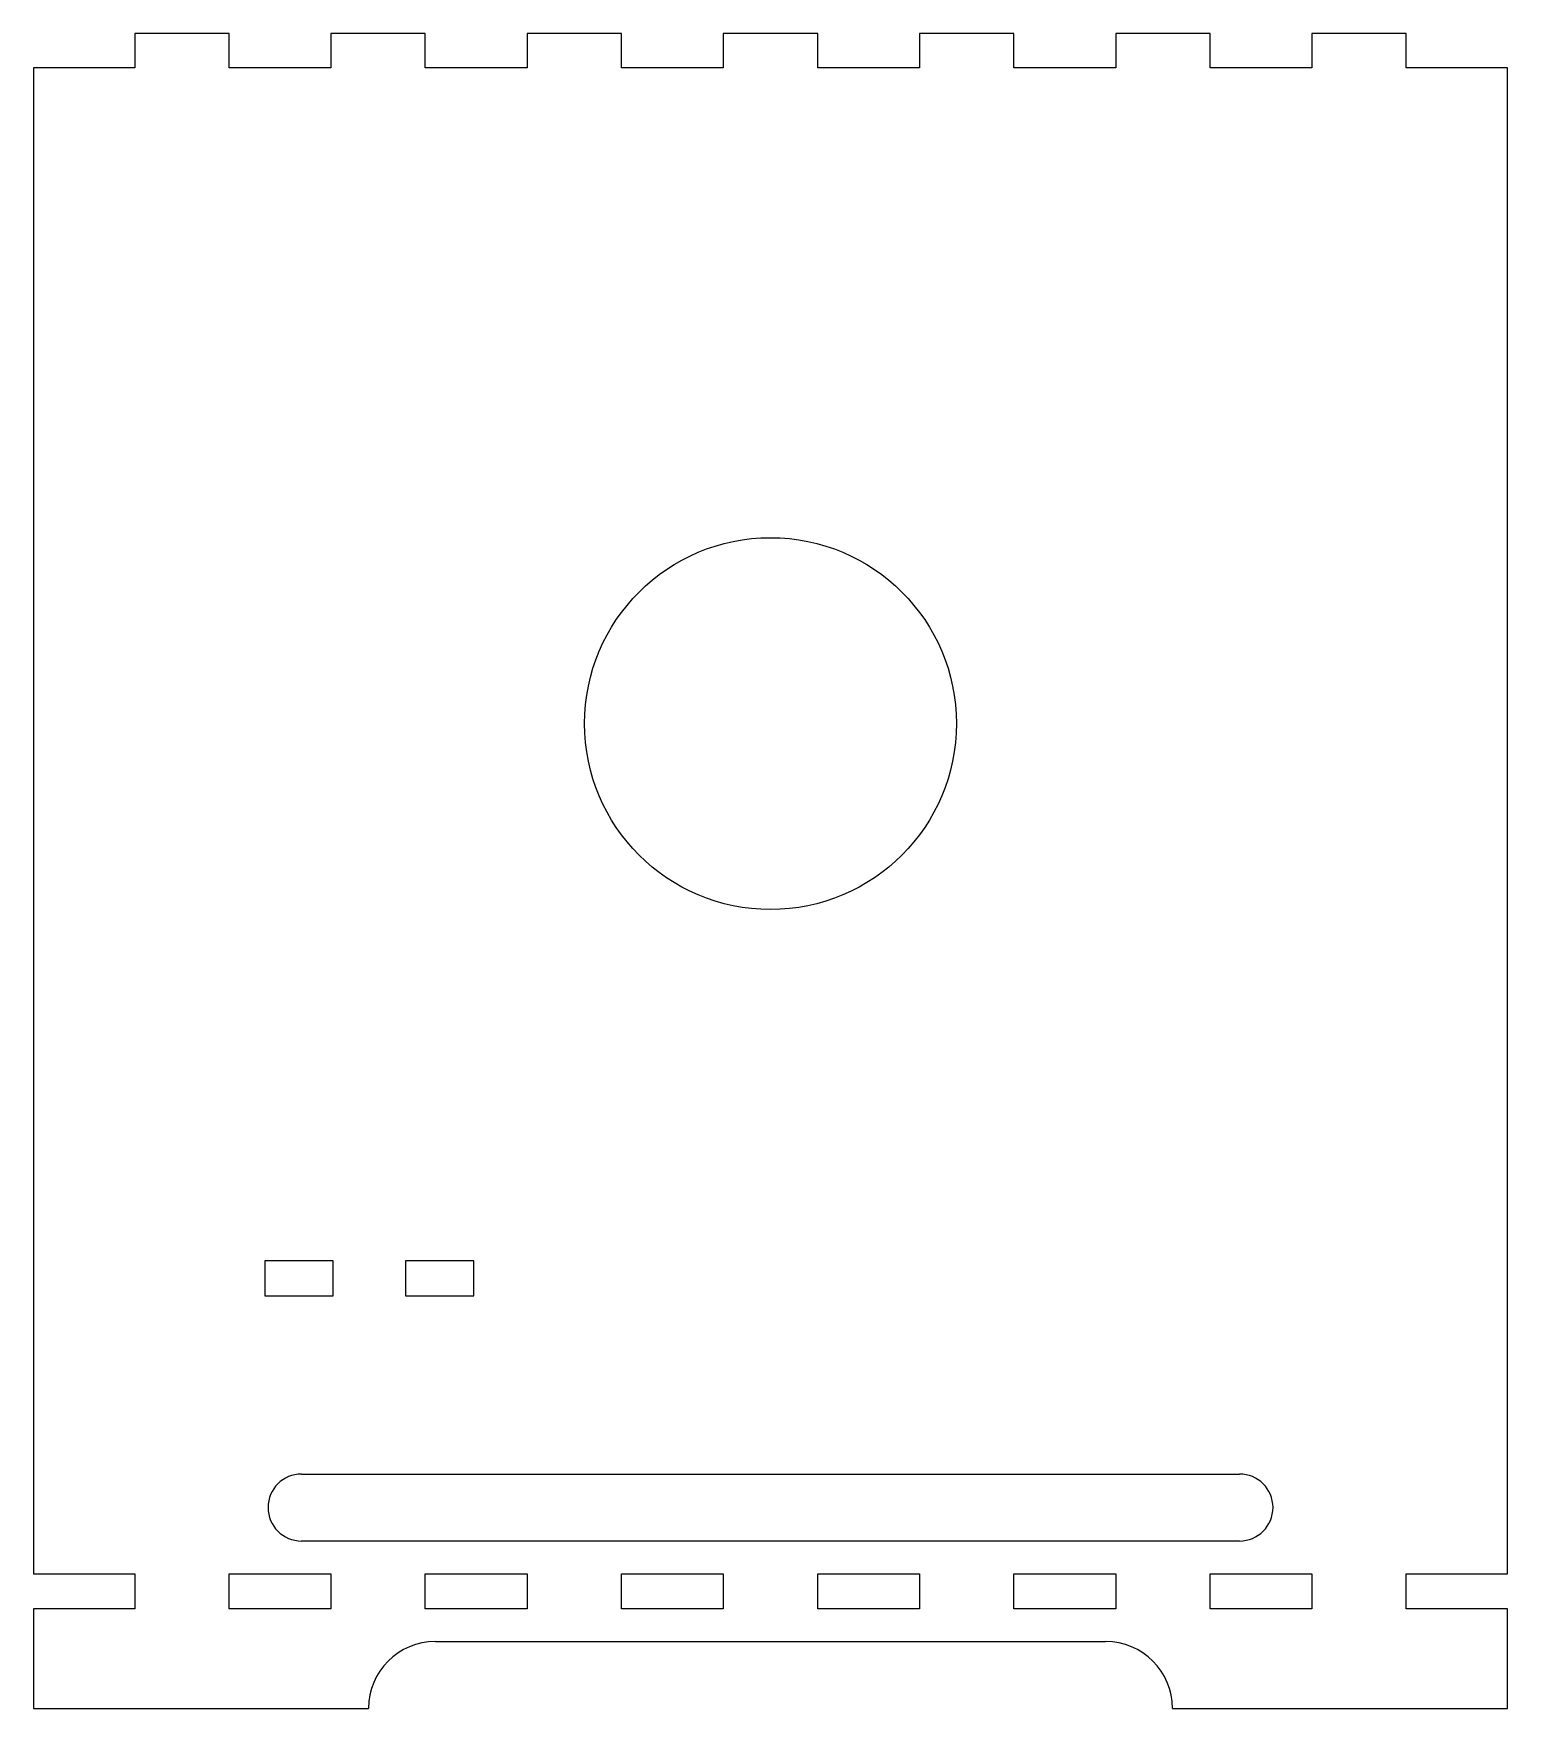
# Model space of a CAD drawing. Header units: millimetres. Extents: x -220 to 0, y -250 to 0.
import ezdxf

# ---------------------------------------------------------------- set-up
doc = ezdxf.new("R2010")
doc.units = ezdxf.units.MM

msp = doc.modelspace()

# ---------------------------------------------------------------- linework, layer by layer
at = {"color": 7, "linetype": 'Continuous', "lineweight": 25}
for p, q in [((-190.81, 0), (-204.9, 0)), ((-204.9, 0), (-204.9, -5.1)), ((-190.81, -5.1), (-190.81, 0)), ((-161.53, 0), (-175.61, 0)), ((-175.61, 0), (-175.61, -5.1)), ((-161.53, -5.1), (-161.53, 0)), ((-132.24, 0), (-146.33, 0)), ((-146.33, 0), (-146.33, -5.1)), ((-132.24, -5.1), (-132.24, 0)), ((-102.96, 0), (-117.04, 0)), ((-117.04, 0), (-117.04, -5.1)), ((-102.96, -5.1), (-102.96, 0)), ((-73.67, 0), (-87.76, 0)), ((-87.76, 0), (-87.76, -5.1)), ((-73.67, -5.1), (-73.67, 0)), ((-44.39, 0), (-58.47, 0)), ((-58.47, 0), (-58.47, -5.1)), ((-44.39, -5.1), (-44.39, 0)), ((-15.1, 0), (-29.19, 0)), ((-29.19, 0), (-29.19, -5.1)), ((-15.1, -5.1), (-15.1, 0)), ((-220, -5.1), (-220, -229.9)), ((-204.9, -5.1), (-220, -5.1)), ((-175.61, -5.1), (-190.81, -5.1)), ((-146.33, -5.1), (-161.53, -5.1)), ((-117.04, -5.1), (-132.24, -5.1)), ((-87.76, -5.1), (-102.96, -5.1)), ((-58.47, -5.1), (-73.67, -5.1)), ((-29.19, -5.1), (-44.39, -5.1)), ((0, -5.1), (-15.1, -5.1)), ((0, -229.9), (0, -5.1)), ((-185.49, -183.2), (-185.49, -188.4)), ((-175.29, -183.2), (-185.49, -183.2)), ((-175.29, -188.4), (-175.29, -183.2)), ((-154.29, -183.2), (-164.49, -183.2)), ((-164.49, -183.2), (-164.49, -188.4)), ((-154.29, -188.4), (-154.29, -183.2)), ((-185.49, -188.4), (-175.29, -188.4)), ((-164.49, -188.4), (-154.29, -188.4)), ((-180, -215), (-40, -215)), ((-40, -225), (-180, -225)), ((-220, -229.9), (-204.9, -229.9)), ((-204.9, -229.9), (-204.9, -235.1)), ((-190.81, -235.1), (-190.81, -229.9)), ((-190.81, -229.9), (-175.61, -229.9)), ((-175.61, -229.9), (-175.61, -235.1)), ((-161.53, -235.1), (-161.53, -229.9)), ((-161.53, -229.9), (-146.33, -229.9)), ((-146.33, -229.9), (-146.33, -235.1)), ((-132.24, -235.1), (-132.24, -229.9)), ((-132.24, -229.9), (-117.04, -229.9)), ((-117.04, -229.9), (-117.04, -235.1)), ((-102.96, -235.1), (-102.96, -229.9)), ((-102.96, -229.9), (-87.76, -229.9)), ((-87.76, -229.9), (-87.76, -235.1)), ((-73.67, -235.1), (-73.67, -229.9)), ((-73.67, -229.9), (-58.47, -229.9)), ((-58.47, -229.9), (-58.47, -235.1)), ((-44.39, -235.1), (-44.39, -229.9)), ((-44.39, -229.9), (-29.19, -229.9)), ((-29.19, -229.9), (-29.19, -235.1)), ((-15.1, -229.9), (0, -229.9)), ((-15.1, -235.1), (-15.1, -229.9)), ((-220, -235.1), (-220, -250)), ((-204.9, -235.1), (-220, -235.1)), ((-175.61, -235.1), (-190.81, -235.1)), ((-146.33, -235.1), (-161.53, -235.1)), ((-117.04, -235.1), (-132.24, -235.1)), ((-87.76, -235.1), (-102.96, -235.1)), ((-58.47, -235.1), (-73.67, -235.1)), ((-29.19, -235.1), (-44.39, -235.1)), ((0, -235.1), (-15.1, -235.1)), ((0, -250), (0, -235.1)), ((-160, -240), (-60, -240)), ((-220, -250), (-170, -250)), ((-50, -250), (0, -250))]:
    msp.add_line(p, q, dxfattribs=at)
msp.add_circle((-110, -103), 27.75, dxfattribs=at)
for centre, radius, start, end in [((-180, -220), 5, 90, 270), ((-40, -220), 5, 270, 90), ((-60, -250), 10, 0, 90), ((-160, -250), 10, 90, 180)]:
    msp.add_arc(centre, radius, start, end, dxfattribs=at)

doc.saveas('drawing.dxf')
